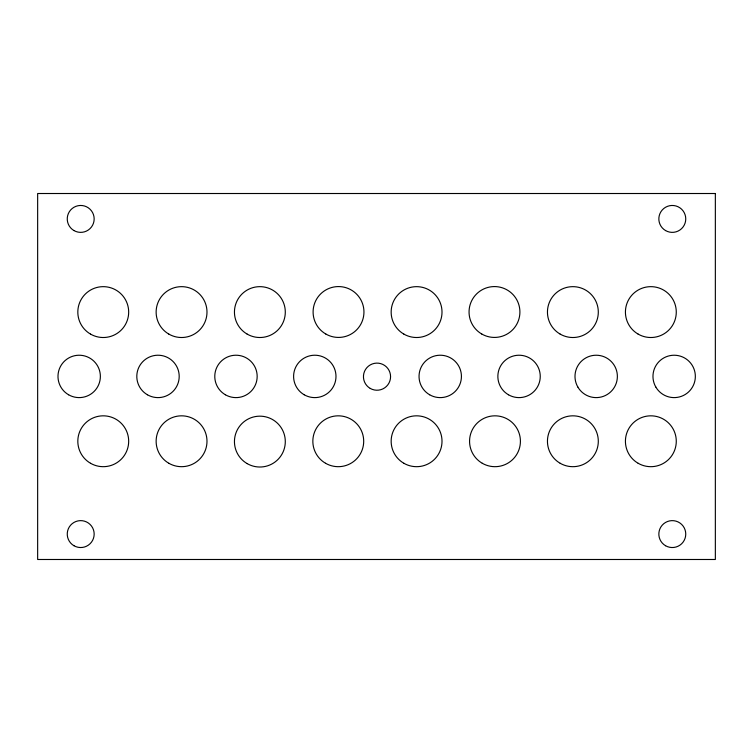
<?xml version="1.0" encoding="UTF-8"?>
<svg xmlns="http://www.w3.org/2000/svg" width="753" height="753" viewBox="0 0 753 753"><rect width="100%" height="100%" fill="white"/><g stroke="black" fill="none" stroke-linecap="round" stroke-linejoin="round"><path stroke-width="1.13" d="M715.35 193.512L37.65 193.512L37.65 559.488L715.35 559.488L715.35 193.512M370.231 388.416A13.563 13.563 0 0 0 390.572 376.669A13.563 13.563 0 0 0 370.231 364.923A13.563 13.563 0 0 0 370.231 388.416M90.539 334.106A25.423 25.423 0 0 0 128.678 312.09A25.423 25.423 0 0 0 90.539 290.065A25.423 25.423 0 0 0 90.539 334.106M168.851 334.106A25.423 25.423 0 0 0 206.99 312.09A25.423 25.423 0 0 0 168.851 290.065A25.423 25.423 0 0 0 168.851 334.106M247.163 334.106A25.423 25.423 0 0 0 285.302 312.09A25.423 25.423 0 0 0 247.163 290.065A25.423 25.423 0 0 0 247.163 334.106M325.814 334.021A25.423 25.423 0 0 0 363.953 312.006A25.423 25.423 0 0 0 325.814 289.98A25.423 25.423 0 0 0 325.814 334.021M403.872 334.106A25.423 25.423 0 0 0 442.011 312.09A25.423 25.423 0 0 0 403.872 290.065A25.423 25.423 0 0 0 403.872 334.106M481.769 334.021A25.423 25.423 0 0 0 519.909 312.006A25.423 25.423 0 0 0 481.769 289.98A25.423 25.423 0 0 0 481.769 334.021M560.166 334.106A25.423 25.423 0 0 0 598.306 312.09A25.423 25.423 0 0 0 560.166 290.065A25.423 25.423 0 0 0 560.166 334.106M638.139 334.106A25.423 25.423 0 0 0 676.279 312.09A25.423 25.423 0 0 0 638.139 290.065A25.423 25.423 0 0 0 638.139 334.106M90.539 463.274A25.423 25.423 0 0 0 128.678 441.249A25.423 25.423 0 0 0 90.539 419.233A25.423 25.423 0 0 0 90.539 463.274M168.851 463.274A25.423 25.423 0 0 0 206.99 441.249A25.423 25.423 0 0 0 168.851 419.233A25.423 25.423 0 0 0 168.851 463.274M247.163 463.613A25.423 25.423 0 0 0 285.302 441.587A25.423 25.423 0 0 0 247.163 419.572A25.423 25.423 0 0 0 247.163 463.613M325.56 463.274A25.423 25.423 0 0 0 363.699 441.249A25.423 25.423 0 0 0 325.56 419.233A25.423 25.423 0 0 0 325.56 463.274M403.872 463.274A25.423 25.423 0 0 0 442.011 441.249A25.423 25.423 0 0 0 403.872 419.233A25.423 25.423 0 0 0 403.872 463.274M482.278 463.274A25.423 25.423 0 0 0 520.417 441.249A25.423 25.423 0 0 0 482.278 419.233A25.423 25.423 0 0 0 482.278 463.274M560.166 463.274A25.423 25.423 0 0 0 598.306 441.249A25.423 25.423 0 0 0 560.166 419.233A25.423 25.423 0 0 0 560.166 463.274M638.139 463.274A25.423 25.423 0 0 0 676.279 441.249A25.423 25.423 0 0 0 638.139 419.233A25.423 25.423 0 0 0 638.139 463.274M68.589 394.77A21.188 21.188 0 0 0 100.365 376.415A21.188 21.188 0 0 0 68.589 358.061A21.188 21.188 0 0 0 68.589 394.77M147.409 394.77A21.188 21.188 0 0 0 179.195 376.415A21.188 21.188 0 0 0 147.409 358.061A21.188 21.188 0 0 0 147.409 394.77M225.382 394.77A21.188 21.188 0 0 0 257.168 376.415A21.188 21.188 0 0 0 225.382 358.061A21.188 21.188 0 0 0 225.382 394.77M304.203 394.77A21.188 21.188 0 0 0 335.989 376.415A21.188 21.188 0 0 0 304.203 358.061A21.188 21.188 0 0 0 304.203 394.77M429.643 394.77A21.188 21.188 0 0 0 461.429 376.415A21.188 21.188 0 0 0 429.643 358.061A21.188 21.188 0 0 0 429.643 394.77M508.463 394.77A21.188 21.188 0 0 0 540.249 376.415A21.188 21.188 0 0 0 508.463 358.061A21.188 21.188 0 0 0 508.463 394.77M577.833 387.014A21.188 21.188 0 0 0 614.533 387.014A21.188 21.188 0 0 0 596.188 355.228A21.188 21.188 0 0 0 577.833 387.014M655.807 387.014A21.188 21.188 0 0 0 692.506 387.014A21.188 21.188 0 0 0 674.161 355.228A21.188 21.188 0 0 0 655.807 387.014M73.973 230.569A13.46 13.46 0 0 0 94.163 218.916A13.46 13.46 0 0 0 73.973 207.263A13.46 13.46 0 0 0 73.973 230.569M73.973 545.737A13.46 13.46 0 0 0 94.163 534.084A13.46 13.46 0 0 0 73.973 522.431A13.46 13.46 0 0 0 73.973 545.737M665.567 230.569A13.46 13.46 0 0 0 685.757 218.916A13.46 13.46 0 0 0 665.567 207.263A13.46 13.46 0 0 0 665.567 230.569M665.567 545.737A13.46 13.46 0 0 0 685.757 534.084A13.46 13.46 0 0 0 665.567 522.431A13.46 13.46 0 0 0 665.567 545.737"/></g></svg>
